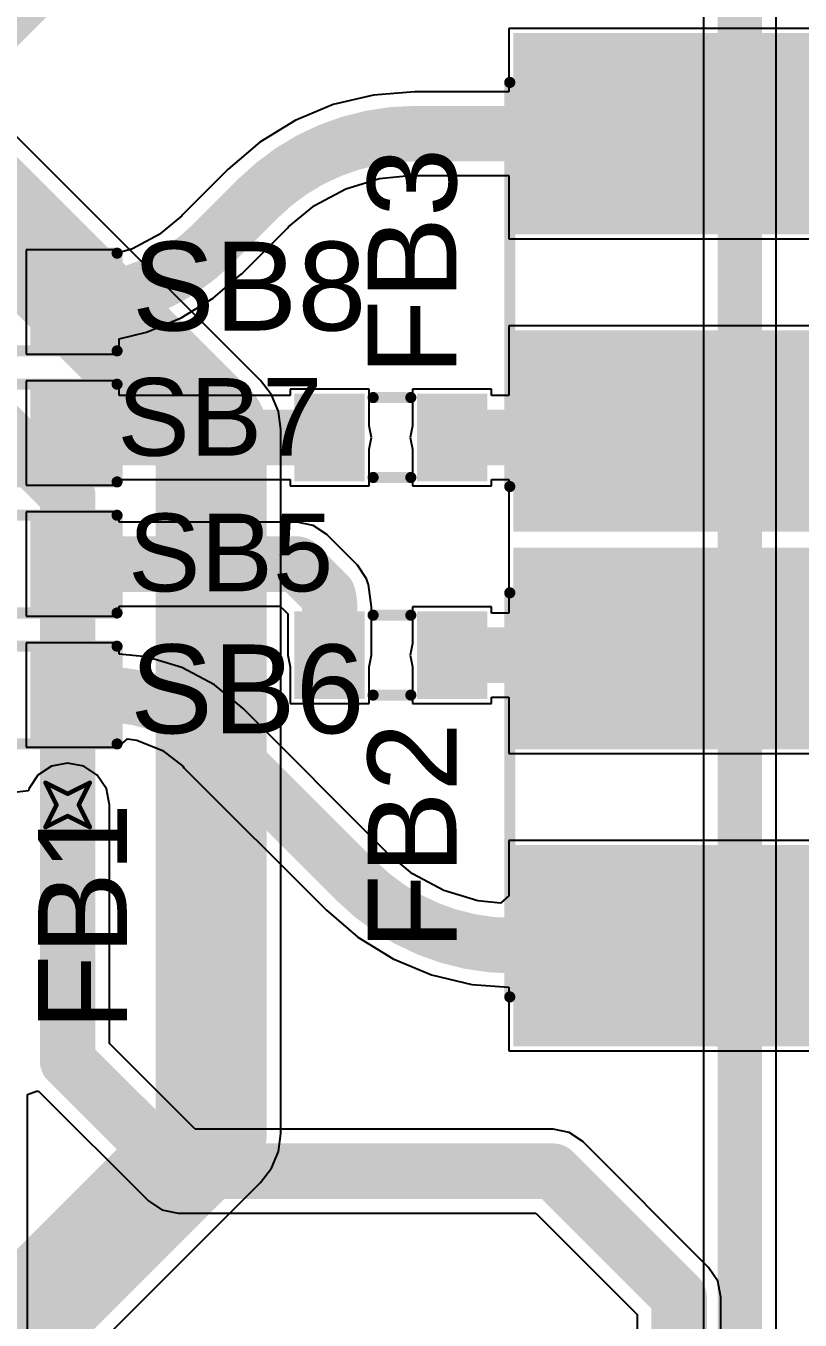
# Model space of a CAD drawing. Header units: millimetres. Extents: x -41 to 155, y -111 to 87.
# Drawn here: x 16.19 to 25.05, y 1.34 to 16.15 of the extents above; entities that cross this region are included whole.
import ezdxf

# ---------------------------------------------------------------- set-up
doc = ezdxf.new("R2010")
doc.units = ezdxf.units.MM
for name, color, linetype in [('BottomLayer', 5, 'Continuous'), ('DrillDrawing', 1, 'Continuous'), ('Mechanical1', 6, 'Continuous'), ('Mechanical2', 216, 'Continuous'), ('TopLayer', 1, 'Continuous'), ('TopOverlay', 2, 'Continuous'), ('TopPaste', 8, 'Continuous'), ('TopSolder', 216, 'Continuous'), ('ViaHoleLayer', 16, 'Continuous')]:
    doc.layers.add(name, color=color, linetype=linetype)
doc.styles.add('Arial', font='', dxfattribs={"height": 0.2})
doc.styles.get('Arial').set_extended_font_data('Arial')

# ---------------------------------------------------------------- blocks, each defined once
blk = doc.blocks.new('S______B______24')
at = {"layer": 'TopLayer'}
for points in [[(-1.143, -0.4445), (-1.143, 0.4445), (-0.381, 0.4445), (-0.381, -0.4445)], [(0.381, -0.4445), (0.381, 0.4445), (1.143, 0.4445), (1.143, -0.4445)]]:
    blk.add_hatch(color=1, dxfattribs=at).paths.add_polyline_path(points)
at = {"layer": 'TopPaste'}
for points in [[(-1.143, -0.4445), (-1.143, 0.4445), (-0.381, 0.4445), (-0.381, -0.4445)], [(0.381, -0.4445), (0.381, 0.4445), (1.143, 0.4445), (1.143, -0.4445)]]:
    blk.add_hatch(color=8, dxfattribs=at).paths.add_polyline_path(points)
at = {"layer": 'TopSolder'}
for points in [[(-1.2446, -0.5461), (-1.2446, 0.5461), (-0.2794, 0.5461), (-0.2794, -0.5461)], [(0.2794, -0.5461), (0.2794, 0.5461), (1.2446, 0.5461), (1.2446, -0.5461)]]:
    blk.add_hatch(color=216, dxfattribs=at).paths.add_polyline_path(points)
at = {"layer": 'TopOverlay', "const_width": 0.127}
for points in [[(-1.27, 0.5588), (1.27, 0.5588)], [(-1.27, -0.5588), (-1.27, 0.5588)], [(1.27, -0.5588), (1.27, 0.5588)], [(-1.27, -0.5588), (1.27, -0.5588)]]:
    blk.add_lwpolyline(points, dxfattribs=at)
at = {"layer": 'TopOverlay', "const_width": 0.0635}
for points in [[(-1.30175, 0.5588, 1), (-1.23825, 0.5588, 1)], [(-1.30175, 0.5588, 1), (-1.23825, 0.5588, 1)], [(1.23825, 0.5588, 1), (1.30175, 0.5588, 1)], [(1.23825, 0.5588, 1), (1.30175, 0.5588, 1)], [(-1.30175, -0.5588, 1), (-1.23825, -0.5588, 1)], [(-1.30175, -0.5588, 1), (-1.23825, -0.5588, 1)], [(1.23825, -0.5588, 1), (1.30175, -0.5588, 1)], [(1.23825, -0.5588, 1), (1.30175, -0.5588, 1)]]:
    blk.add_lwpolyline(points, format="xyb", close=True, dxfattribs=at)
blk = doc.blocks.new('S______B______25')
at = {"layer": 'TopLayer'}
for points in [[(-1.143, -0.4445), (-1.143, 0.4445), (-0.381, 0.4445), (-0.381, -0.4445)], [(0.381, -0.4445), (0.381, 0.4445), (1.143, 0.4445), (1.143, -0.4445)]]:
    blk.add_hatch(color=1, dxfattribs=at).paths.add_polyline_path(points)
at = {"layer": 'TopPaste'}
for points in [[(-1.143, -0.4445), (-1.143, 0.4445), (-0.381, 0.4445), (-0.381, -0.4445)], [(0.381, -0.4445), (0.381, 0.4445), (1.143, 0.4445), (1.143, -0.4445)]]:
    blk.add_hatch(color=8, dxfattribs=at).paths.add_polyline_path(points)
at = {"layer": 'TopSolder'}
for points in [[(-1.2446, -0.5461), (-1.2446, 0.5461), (-0.2794, 0.5461), (-0.2794, -0.5461)], [(0.2794, -0.5461), (0.2794, 0.5461), (1.2446, 0.5461), (1.2446, -0.5461)]]:
    blk.add_hatch(color=216, dxfattribs=at).paths.add_polyline_path(points)
at = {"layer": 'TopOverlay', "const_width": 0.127}
for points in [[(-1.27, 0.5588), (1.27, 0.5588)], [(-1.27, -0.5588), (-1.27, 0.5588)], [(1.27, -0.5588), (1.27, 0.5588)], [(-1.27, -0.5588), (1.27, -0.5588)]]:
    blk.add_lwpolyline(points, dxfattribs=at)
at = {"layer": 'TopOverlay', "const_width": 0.0635}
for points in [[(-1.30175, 0.5588, 1), (-1.23825, 0.5588, 1)], [(-1.30175, 0.5588, 1), (-1.23825, 0.5588, 1)], [(1.23825, 0.5588, 1), (1.30175, 0.5588, 1)], [(1.23825, 0.5588, 1), (1.30175, 0.5588, 1)], [(-1.30175, -0.5588, 1), (-1.23825, -0.5588, 1)], [(-1.30175, -0.5588, 1), (-1.23825, -0.5588, 1)], [(1.23825, -0.5588, 1), (1.30175, -0.5588, 1)], [(1.23825, -0.5588, 1), (1.30175, -0.5588, 1)]]:
    blk.add_lwpolyline(points, format="xyb", close=True, dxfattribs=at)
blk = doc.blocks.new('S______B______26')
at = {"layer": 'TopLayer'}
for points in [[(-1.143, -0.4445), (-1.143, 0.4445), (-0.381, 0.4445), (-0.381, -0.4445)], [(0.381, -0.4445), (0.381, 0.4445), (1.143, 0.4445), (1.143, -0.4445)]]:
    blk.add_hatch(color=1, dxfattribs=at).paths.add_polyline_path(points)
at = {"layer": 'TopPaste'}
for points in [[(-1.143, -0.4445), (-1.143, 0.4445), (-0.381, 0.4445), (-0.381, -0.4445)], [(0.381, -0.4445), (0.381, 0.4445), (1.143, 0.4445), (1.143, -0.4445)]]:
    blk.add_hatch(color=8, dxfattribs=at).paths.add_polyline_path(points)
at = {"layer": 'TopSolder'}
for points in [[(-1.2446, -0.5461), (-1.2446, 0.5461), (-0.2794, 0.5461), (-0.2794, -0.5461)], [(0.2794, -0.5461), (0.2794, 0.5461), (1.2446, 0.5461), (1.2446, -0.5461)]]:
    blk.add_hatch(color=216, dxfattribs=at).paths.add_polyline_path(points)
at = {"layer": 'TopOverlay', "const_width": 0.127}
for points in [[(-1.27, 0.5588), (1.27, 0.5588)], [(-1.27, -0.5588), (-1.27, 0.5588)], [(1.27, -0.5588), (1.27, 0.5588)], [(-1.27, -0.5588), (1.27, -0.5588)]]:
    blk.add_lwpolyline(points, dxfattribs=at)
at = {"layer": 'TopOverlay', "const_width": 0.0635}
for points in [[(-1.30175, 0.5588, 1), (-1.23825, 0.5588, 1)], [(-1.30175, 0.5588, 1), (-1.23825, 0.5588, 1)], [(1.23825, 0.5588, 1), (1.30175, 0.5588, 1)], [(1.23825, 0.5588, 1), (1.30175, 0.5588, 1)], [(-1.30175, -0.5588, 1), (-1.23825, -0.5588, 1)], [(-1.30175, -0.5588, 1), (-1.23825, -0.5588, 1)], [(1.23825, -0.5588, 1), (1.30175, -0.5588, 1)], [(1.23825, -0.5588, 1), (1.30175, -0.5588, 1)]]:
    blk.add_lwpolyline(points, format="xyb", close=True, dxfattribs=at)
blk = doc.blocks.new('S______B______27')
at = {"layer": 'TopLayer'}
for points in [[(-1.143, -0.4445), (-1.143, 0.4445), (-0.381, 0.4445), (-0.381, -0.4445)], [(0.381, -0.4445), (0.381, 0.4445), (1.143, 0.4445), (1.143, -0.4445)]]:
    blk.add_hatch(color=1, dxfattribs=at).paths.add_polyline_path(points)
at = {"layer": 'TopPaste'}
for points in [[(-1.143, -0.4445), (-1.143, 0.4445), (-0.381, 0.4445), (-0.381, -0.4445)], [(0.381, -0.4445), (0.381, 0.4445), (1.143, 0.4445), (1.143, -0.4445)]]:
    blk.add_hatch(color=8, dxfattribs=at).paths.add_polyline_path(points)
at = {"layer": 'TopSolder'}
for points in [[(-1.2446, -0.5461), (-1.2446, 0.5461), (-0.2794, 0.5461), (-0.2794, -0.5461)], [(0.2794, -0.5461), (0.2794, 0.5461), (1.2446, 0.5461), (1.2446, -0.5461)]]:
    blk.add_hatch(color=216, dxfattribs=at).paths.add_polyline_path(points)
at = {"layer": 'TopOverlay', "const_width": 0.127}
for points in [[(-1.27, 0.5588), (1.27, 0.5588)], [(-1.27, -0.5588), (-1.27, 0.5588)], [(1.27, -0.5588), (1.27, 0.5588)], [(-1.27, -0.5588), (1.27, -0.5588)]]:
    blk.add_lwpolyline(points, dxfattribs=at)
at = {"layer": 'TopOverlay', "const_width": 0.0635}
for points in [[(-1.30175, 0.5588, 1), (-1.23825, 0.5588, 1)], [(-1.30175, 0.5588, 1), (-1.23825, 0.5588, 1)], [(1.23825, 0.5588, 1), (1.30175, 0.5588, 1)], [(1.23825, 0.5588, 1), (1.30175, 0.5588, 1)], [(-1.30175, -0.5588, 1), (-1.23825, -0.5588, 1)], [(-1.30175, -0.5588, 1), (-1.23825, -0.5588, 1)], [(1.23825, -0.5588, 1), (1.30175, -0.5588, 1)], [(1.23825, -0.5588, 1), (1.30175, -0.5588, 1)]]:
    blk.add_lwpolyline(points, format="xyb", close=True, dxfattribs=at)
blk = doc.blocks.new('VLCF5024T_330MR50_2_32')
at = {"layer": 'TopLayer'}
for points in [[(-2.75, 2.45), (-0.65, 2.45), (-0.65, -2.45), (-2.75, -2.45)], [(0.65, 2.45), (2.75, 2.45), (2.75, -2.45), (0.65, -2.45)]]:
    blk.add_hatch(color=1, dxfattribs=at).paths.add_polyline_path(points)
at = {"layer": 'TopPaste'}
for points in [[(-2.75, 2.45), (-0.65, 2.45), (-0.65, -2.45), (-2.75, -2.45)], [(0.65, 2.45), (2.75, 2.45), (2.75, -2.45), (0.65, -2.45)]]:
    blk.add_hatch(color=8, dxfattribs=at).paths.add_polyline_path(points)
at = {"layer": 'TopSolder'}
for points in [[(-2.852, 2.552), (-0.548, 2.552), (-0.548, -2.552), (-2.852, -2.552)], [(0.548, 2.552), (2.852, 2.552), (2.852, -2.552), (0.548, -2.552)]]:
    blk.add_hatch(color=216, dxfattribs=at).paths.add_polyline_path(points)
at = {"layer": 'TopOverlay', "const_width": 0.127}
for points in [[(-2.286, 2.591), (2.337, 2.591)], [(-2.286, -2.591), (2.337, -2.591)]]:
    blk.add_lwpolyline(points, dxfattribs=at)
at = {"layer": 'TopOverlay', "const_width": 0.0635}
for points in [[(-2.318, 2.591, 1), (-2.254, 2.591, 1)], [(2.305, 2.591, 1), (2.369, 2.591, 1)], [(-2.318, -2.591, 1), (-2.254, -2.591, 1)], [(2.305, -2.591, 1), (2.369, -2.591, 1)]]:
    blk.add_lwpolyline(points, format="xyb", close=True, dxfattribs=at)
blk = doc.blocks.new('IND_0603__1608_M_______33')
at = {"layer": 'TopLayer'}
for points in [[(-1, 0.4), (-0.4, 0.4), (-0.4, -0.4), (-1, -0.4)], [(0.4, 0.4), (1, 0.4), (1, -0.4), (0.4, -0.4)]]:
    blk.add_hatch(color=1, dxfattribs=at).paths.add_polyline_path(points)
at = {"layer": 'TopPaste'}
for points in [[(-1, 0.4), (-0.4, 0.4), (-0.4, -0.4), (-1, -0.4)], [(0.4, 0.4), (1, 0.4), (1, -0.4), (0.4, -0.4)]]:
    blk.add_hatch(color=8, dxfattribs=at).paths.add_polyline_path(points)
at = {"layer": 'TopSolder'}
for points in [[(-1.102, 0.502), (-0.298, 0.502), (-0.298, -0.502), (-1.102, -0.502)], [(0.298, 0.502), (1.102, 0.502), (1.102, -0.502), (0.298, -0.502)]]:
    blk.add_hatch(color=216, dxfattribs=at).paths.add_polyline_path(points)
at = {"layer": 'TopOverlay', "const_width": 0.127}
for points in [[(-0.203, 0.457), (0.229, 0.457)], [(-0.203, -0.457), (0.229, -0.457)]]:
    blk.add_lwpolyline(points, dxfattribs=at)
at = {"layer": 'TopOverlay', "const_width": 0.0635}
for points in [[(-0.235, 0.457, 1), (-0.171, 0.457, 1)], [(0.197, 0.457, 1), (0.26, 0.457, 1)], [(-0.235, -0.457, 1), (-0.171, -0.457, 1)], [(0.197, -0.457, 1), (0.26, -0.457, 1)]]:
    blk.add_lwpolyline(points, format="xyb", close=True, dxfattribs=at)
blk = doc.blocks.new('VLCF5024T_330MR50_2_51')
at = {"layer": 'TopLayer'}
for points in [[(-2.75, 2.45), (-0.65, 2.45), (-0.65, -2.45), (-2.75, -2.45)], [(0.65, 2.45), (2.75, 2.45), (2.75, -2.45), (0.65, -2.45)]]:
    blk.add_hatch(color=1, dxfattribs=at).paths.add_polyline_path(points)
at = {"layer": 'TopPaste'}
for points in [[(-2.75, 2.45), (-0.65, 2.45), (-0.65, -2.45), (-2.75, -2.45)], [(0.65, 2.45), (2.75, 2.45), (2.75, -2.45), (0.65, -2.45)]]:
    blk.add_hatch(color=8, dxfattribs=at).paths.add_polyline_path(points)
at = {"layer": 'TopSolder'}
for points in [[(-2.852, 2.552), (-0.548, 2.552), (-0.548, -2.552), (-2.852, -2.552)], [(0.548, 2.552), (2.852, 2.552), (2.852, -2.552), (0.548, -2.552)]]:
    blk.add_hatch(color=216, dxfattribs=at).paths.add_polyline_path(points)
at = {"layer": 'TopOverlay', "const_width": 0.127}
for points in [[(2.337, 2.591), (-2.286, 2.591)], [(2.337, -2.591), (-2.286, -2.591)]]:
    blk.add_lwpolyline(points, dxfattribs=at)
at = {"layer": 'TopOverlay', "const_width": 0.0635}
for points in [[(-2.318, 2.591, 1), (-2.254, 2.591, 1)], [(2.305, 2.591, 1), (2.369, 2.591, 1)], [(-2.318, -2.591, 1), (-2.254, -2.591, 1)], [(2.305, -2.591, 1), (2.369, -2.591, 1)]]:
    blk.add_lwpolyline(points, format="xyb", close=True, dxfattribs=at)
blk = doc.blocks.new('IND_0603__1608_M_______54')
at = {"layer": 'TopLayer'}
for points in [[(-1, 0.4), (-0.4, 0.4), (-0.4, -0.4), (-1, -0.4)], [(0.4, 0.4), (1, 0.4), (1, -0.4), (0.4, -0.4)]]:
    blk.add_hatch(color=1, dxfattribs=at).paths.add_polyline_path(points)
at = {"layer": 'TopPaste'}
for points in [[(-1, 0.4), (-0.4, 0.4), (-0.4, -0.4), (-1, -0.4)], [(0.4, 0.4), (1, 0.4), (1, -0.4), (0.4, -0.4)]]:
    blk.add_hatch(color=8, dxfattribs=at).paths.add_polyline_path(points)
at = {"layer": 'TopSolder'}
for points in [[(-1.102, 0.502), (-0.298, 0.502), (-0.298, -0.502), (-1.102, -0.502)], [(0.298, 0.502), (1.102, 0.502), (1.102, -0.502), (0.298, -0.502)]]:
    blk.add_hatch(color=216, dxfattribs=at).paths.add_polyline_path(points)
at = {"layer": 'TopOverlay', "const_width": 0.127}
for points in [[(-0.203, 0.457), (0.229, 0.457)], [(-0.203, -0.457), (0.229, -0.457)]]:
    blk.add_lwpolyline(points, dxfattribs=at)
at = {"layer": 'TopOverlay', "const_width": 0.0635}
for points in [[(-0.235, 0.457, 1), (-0.171, 0.457, 1)], [(0.197, 0.457, 1), (0.26, 0.457, 1)], [(-0.235, -0.457, 1), (-0.171, -0.457, 1)], [(0.197, -0.457, 1), (0.26, -0.457, 1)]]:
    blk.add_lwpolyline(points, format="xyb", close=True, dxfattribs=at)

msp = doc.modelspace()

# ---------------------------------------------------------------- hatches: boundary and pattern name
at = {"layer": 'BottomLayer'}
h = msp.add_hatch(color=5, dxfattribs=at)
edge = h.paths.add_edge_path()
edge.add_arc((16.671, 7.238), 0.3, 0, 360)
at = {"layer": 'TopLayer'}
h = msp.add_hatch(color=1, dxfattribs=at)
edge = h.paths.add_edge_path()
edge.add_arc((16.671, 7.238), 0.3, 0, 360)
at = {"layer": 'ViaHoleLayer'}
h = msp.add_hatch(color=16, dxfattribs=at)
edge = h.paths.add_edge_path()
edge.add_arc((16.671, 7.238), 0.15, 0, 360)

# ---------------------------------------------------------------- linework, layer by layer
at = {"layer": 'BottomLayer'}
for p, q in [((18.875, 12.094), (12.627, 18.342)), ((23.944, 17.09), (23.944, -1.97)), ((24.773, -1.97), (24.773, 17.09)), ((19.001, 11.93), (18.875, 12.094)), ((19.081, 11.738), (19.001, 11.93)), ((19.108, 11.532), (19.081, 11.738)), ((19.108, 3.48), (19.108, 11.532)), ((19.081, 3.274), (19.108, 3.48)), ((19.001, 3.083), (19.081, 3.274)), ((18.875, 2.918), (19.001, 3.083)), ((11.509, -4.448), (18.875, 2.918)), ((18.875, 2.918), (18.875, 2.918))]:
    msp.add_line(p, q, dxfattribs=at)
for points, const_width in [([(12.066, 17.78), (18.313, 11.532)], 1.27), ([(24.359, -1.97), (24.359, 17.272)], 0.508), ([(11.372, 16.078), (16.671, 10.779)], 0.635), ([(18.313, 3.48), (18.313, 11.532)], 1.27), ([(16.671, 7.238), (16.671, 10.779)], 0.635), ([(10.947, -3.886), (18.313, 3.48)], 1.27)]:
    msp.add_lwpolyline(points, dxfattribs=dict(at, const_width=const_width))
for points, const_width in [([(17.996, 11.532, 1), (18.631, 11.532, 1)], 0.635), ([(17.996, 11.532, 1), (18.631, 11.532, 1)], 0.635), ([(16.512, 10.779, 1), (16.83, 10.779, 1)], 0.318), ([(16.512, 10.779, 1), (16.83, 10.779, 1)], 0.318), ([(16.512, 7.238, 1), (16.83, 7.238, 1)], 0.318), ([(17.996, 3.48, 1), (18.631, 3.48, 1)], 0.635), ([(17.996, 3.48, 1), (18.631, 3.48, 1)], 0.635)]:
    msp.add_lwpolyline(points, format="xyb", close=True, dxfattribs=dict(at, const_width=const_width))
at = {"layer": 'DrillDrawing', "const_width": 0.0508}
for points in [[(16.417, 7.492), (16.671, 7.365)], [(16.417, 7.492), (16.544, 7.238)], [(16.671, 7.365), (16.925, 7.492)], [(16.798, 7.238), (16.925, 7.492)], [(16.417, 6.984), (16.544, 7.238)], [(16.798, 7.238), (16.925, 6.984)], [(16.417, 6.984), (16.671, 7.111)], [(16.671, 7.111), (16.925, 6.984)]]:
    msp.add_lwpolyline(points, dxfattribs=at)
at = {"layer": 'DrillDrawing', "const_width": 0.0254}
for points in [[(16.405, 7.492, 1), (16.43, 7.492, 1)], [(16.405, 7.492, 1), (16.43, 7.492, 1)], [(16.913, 7.492, 1), (16.938, 7.492, 1)], [(16.913, 7.492, 1), (16.938, 7.492, 1)], [(16.532, 7.238, 1), (16.557, 7.238, 1)], [(16.532, 7.238, 1), (16.557, 7.238, 1)], [(16.659, 7.365, 1), (16.684, 7.365, 1)], [(16.659, 7.365, 1), (16.684, 7.365, 1)], [(16.786, 7.238, 1), (16.811, 7.238, 1)], [(16.786, 7.238, 1), (16.811, 7.238, 1)], [(16.659, 7.111, 1), (16.684, 7.111, 1)], [(16.659, 7.111, 1), (16.684, 7.111, 1)], [(16.405, 6.984, 1), (16.43, 6.984, 1)], [(16.405, 6.984, 1), (16.43, 6.984, 1)], [(16.913, 6.984, 1), (16.938, 6.984, 1)], [(16.913, 6.984, 1), (16.938, 6.984, 1)]]:
    msp.add_lwpolyline(points, format="xyb", close=True, dxfattribs=at)
at = {"layer": 'Mechanical1', "const_width": 0.254}
msp.add_lwpolyline([(-26.733, 19.828, -3.064051), (-27.016, -19.427)], format="xyb", dxfattribs=at)
msp.add_lwpolyline([(0, 0), (27.457, 27.457)], dxfattribs=at)
at = {"layer": 'Mechanical2', "const_width": 0.254}
msp.add_lwpolyline([(-27.773, 19.435, -3.216016), (-28.067, -19.008)], format="xyb", dxfattribs=at)
at = {"layer": 'TopLayer'}
for p, q in [((26.92, 16.119), (21.716, 16.119)), ((21.716, 16.119), (21.716, 15.396)), ((20.17, 15.358), (19.709, 15.248)), ((20.642, 15.396), (20.17, 15.358)), ((21.716, 15.396), (20.642, 15.396)), ((20.642, 15.396), (20.642, 15.396)), ((19.709, 15.248), (19.271, 15.067)), ((19.271, 15.067), (18.867, 14.819)), ((18.867, 14.819), (18.507, 14.511)), ((18.507, 14.511), (17.985, 13.989)), ((18.507, 14.511), (18.507, 14.511)), ((19.851, 14.286), (20.239, 14.404)), ((20.239, 14.404), (20.62, 14.442)), ((20.62, 14.442), (20.642, 14.437)), ((20.642, 14.437), (21.716, 14.437)), ((21.716, 14.437), (21.716, 13.714)), ((19.494, 14.095), (19.851, 14.286)), ((19.197, 13.852), (19.494, 14.095)), ((17.976, 13.975), (17.719, 13.764)), ((17.985, 13.989), (17.976, 13.975)), ((18.663, 13.312), (19.185, 13.834)), ((19.185, 13.834), (19.197, 13.852)), ((17.719, 13.764), (17.411, 13.599)), ((21.716, 13.714), (26.781, 13.714)), ((17.262, 13.586), (16.195, 13.586)), ((16.195, 13.586), (16.195, 12.393)), ((17.293, 13.564), (17.262, 13.586)), ((17.262, 13.586), (17.262, 13.586)), ((17.411, 13.599), (17.293, 13.564)), ((18.336, 13.034), (18.657, 13.308)), ((18.657, 13.308), (18.663, 13.312)), ((18.663, 13.312), (18.663, 13.312)), ((17.97, 12.809), (18.336, 13.034)), ((17.574, 12.645), (17.97, 12.809)), ((17.262, 12.57), (17.574, 12.645)), ((26.92, 12.719), (21.716, 12.719)), ((21.716, 12.719), (21.716, 11.919)), ((17.262, 12.393), (17.262, 12.57)), ((16.195, 12.393), (17.262, 12.393)), ((17.262, 12.088), (16.195, 12.088)), ((16.195, 12.088), (16.195, 10.894)), ((17.262, 11.919), (17.262, 12.088)), ((20.119, 11.993), (19.214, 11.993)), ((19.214, 11.993), (19.214, 11.919)), ((20.119, 11.574), (20.119, 11.993)), ((21.519, 11.993), (20.614, 11.993)), ((20.614, 11.993), (20.614, 11.574)), ((21.519, 11.919), (21.519, 11.993)), ((19.214, 11.919), (17.262, 11.919)), ((21.716, 11.919), (21.519, 11.919)), ((20.146, 11.44), (20.119, 11.574)), ((20.614, 11.574), (20.588, 11.44)), ((20.119, 11.306), (20.146, 11.44)), ((20.588, 11.44), (20.614, 11.306)), ((20.119, 10.888), (20.119, 11.306)), ((20.614, 11.306), (20.614, 10.888)), ((17.262, 10.894), (17.262, 10.961)), ((17.262, 10.961), (19.214, 10.961)), ((19.214, 10.961), (19.214, 10.888)), ((21.519, 10.888), (21.519, 10.961)), ((21.519, 10.961), (21.716, 10.961)), ((21.716, 10.961), (21.716, 10.357)), ((16.195, 10.894), (17.262, 10.894)), ((19.214, 10.888), (20.119, 10.888)), ((20.614, 10.888), (21.519, 10.888)), ((17.262, 10.589), (16.195, 10.589)), ((16.195, 10.589), (16.195, 9.395)), ((17.262, 10.472), (17.262, 10.589)), ((19.295, 10.472), (17.262, 10.472)), ((19.478, 10.435), (19.295, 10.472)), ((19.634, 10.331), (19.478, 10.435)), ((19.82, 10.145), (19.634, 10.331)), ((21.716, 10.357), (21.716, 10.23)), ((21.716, 10.23), (21.716, 10.187)), ((19.986, 9.979), (19.82, 10.145)), ((19.82, 10.145), (19.82, 10.145)), ((21.716, 10.187), (21.716, 9.43)), ((20.09, 9.823), (19.986, 9.979)), ((20.108, 9.767), (20.09, 9.823)), ((20.111, 9.76), (20.108, 9.767)), ((20.126, 9.644), (20.111, 9.76)), ((20.145, 9.502), (20.126, 9.644)), ((17.262, 9.395), (17.262, 9.513)), ((17.262, 9.513), (19.096, 9.513)), ((19.096, 9.513), (19.142, 9.468)), ((20.146, 9.495), (20.145, 9.502)), ((20.146, 8.951), (20.146, 9.495)), ((21.519, 9.503), (20.614, 9.503)), ((20.614, 9.503), (20.614, 9.085)), ((21.519, 9.43), (21.519, 9.503)), ((16.195, 9.395), (17.262, 9.395)), ((19.142, 9.468), (19.142, 9.468)), ((19.142, 9.468), (19.188, 9.422)), ((19.188, 9.422), (19.188, 8.951)), ((21.716, 9.43), (21.519, 9.43)), ((17.262, 9.091), (16.195, 9.091)), ((16.195, 9.091), (16.195, 7.897)), ((17.262, 8.963), (17.262, 9.091)), ((20.614, 9.085), (20.588, 8.951)), ((17.571, 8.933), (17.262, 8.963)), ((17.977, 8.809), (17.571, 8.933)), ((19.188, 8.951), (19.214, 8.817)), ((20.119, 8.817), (20.146, 8.951)), ((20.588, 8.951), (20.614, 8.817)), ((18.351, 8.61), (17.977, 8.809)), ((19.214, 8.817), (19.214, 8.399)), ((20.119, 8.399), (20.119, 8.817)), ((20.614, 8.817), (20.614, 8.399)), ((18.678, 8.341), (18.351, 8.61)), ((21.519, 8.399), (21.519, 8.472)), ((21.519, 8.472), (21.716, 8.472)), ((21.716, 8.472), (21.716, 7.825)), ((18.678, 8.34), (18.678, 8.341)), ((20.307, 6.71), (18.678, 8.34)), ((19.214, 8.399), (20.119, 8.399)), ((20.614, 8.399), (21.519, 8.399)), ((17.262, 7.91), (17.357, 7.994)), ((17.357, 7.994), (17.462, 7.98)), ((16.195, 7.897), (17.262, 7.897)), ((17.262, 7.897), (17.262, 7.91)), ((17.462, 7.98), (17.754, 7.859)), ((17.754, 7.859), (17.988, 7.68)), ((16.671, 7.717), (16.488, 7.681)), ((16.855, 7.681), (16.671, 7.717)), ((21.716, 7.825), (26.92, 7.825)), ((16.332, 7.577), (16.229, 7.421)), ((16.488, 7.681), (16.332, 7.577)), ((17.01, 7.577), (16.855, 7.681)), ((17.114, 7.421), (17.01, 7.577)), ((17.988, 7.68), (18, 7.662)), ((18, 7.662), (19.63, 6.032)), ((16.229, 7.421), (16.224, 7.397)), ((17.15, 7.238), (17.114, 7.421)), ((16.224, 7.397), (16.092, 7.384)), ((17.15, 4.508), (17.15, 7.238)), ((26.82, 6.83), (21.716, 6.83)), ((21.716, 6.83), (21.716, 6.199)), ((20.32, 6.692), (20.307, 6.71)), ((20.616, 6.448), (20.32, 6.692)), ((20.974, 6.257), (20.616, 6.448)), ((21.361, 6.14), (20.974, 6.257)), ((21.621, 6.114), (21.361, 6.14)), ((21.716, 6.199), (21.621, 6.114)), ((19.63, 6.032), (19.63, 6.032)), ((19.63, 6.032), (19.99, 5.725)), ((19.99, 5.725), (20.394, 5.477)), ((20.394, 5.477), (20.832, 5.296)), ((20.832, 5.296), (21.292, 5.185)), ((21.292, 5.185), (21.716, 5.152)), ((21.716, 5.152), (21.716, 4.425)), ((18.131, 3.527), (17.15, 4.508)), ((21.716, 4.425), (26.92, 4.425)), ((16.211, 3.924), (16.315, 3.964)), ((16.211, -10.099), (16.211, 3.924)), ((16.315, 3.964), (16.338, 3.965)), ((16.338, 3.965), (17.594, 2.709)), ((22.223, 3.527), (18.131, 3.527)), ((22.406, 3.491), (22.223, 3.527)), ((22.561, 3.387), (22.406, 3.491)), ((24.001, 1.947), (22.561, 3.387)), ((17.594, 2.709), (17.749, 2.605)), ((17.749, 2.605), (17.933, 2.569)), ((17.933, 2.569), (22.024, 2.569)), ((22.024, 2.569), (23.184, 1.41)), ((24.105, 1.791), (24.001, 1.947)), ((24.142, 1.608), (24.105, 1.791)), ((24.142, -3.306), (24.142, 1.608)), ((23.184, 1.41), (23.184, -3.504))]:
    msp.add_line(p, q, dxfattribs=at)
at = {"layer": 'TopLayer', "const_width": 0.635}
for points in [[(18.846, 14.172, -0.198912), (20.642, 14.916)], [(18.324, 13.65, -0.191242), (16.795, 12.991)], [(23.886, 11.516, -0.198912), (24.131, 11.618)], [(19.647, 9.64, -0.067291), (19.667, 9.495)], [(23.886, 9.027, -0.198912), (23.702, 8.951)], [(23.886, 9.027, -0.198912), (24.131, 9.129)], [(17.149, 8.494, -0.198912), (18.339, 8.001)], [(21.765, 5.627, -0.198912), (19.969, 6.371)]]:
    msp.add_lwpolyline(points, format="xyb", dxfattribs=at)
for points in [[(20.642, 14.916), (23.886, 14.916)], [(18.324, 13.65), (18.846, 14.172)], [(16.792, 12.991), (16.795, 12.991)], [(24.131, 11.618), (27.341, 11.618)], [(17.16, 11.44), (19.667, 11.44)], [(21.067, 11.44), (24.242, 11.44)], [(23.81, 11.44), (23.886, 11.516)], [(16.728, 9.992), (19.295, 9.992)], [(19.295, 9.992), (19.481, 9.806)], [(19.481, 9.806), (19.647, 9.64)], [(19.667, 8.951), (19.667, 9.495)], [(24.131, 9.129), (27.341, 9.129)], [(21.067, 8.951), (24.134, 8.951)], [(16.728, 8.494), (17.149, 8.494)], [(18.339, 8.001), (19.969, 6.371)], [(16.671, 4.309), (16.671, 7.238)], [(21.765, 5.627), (24.318, 5.627)], [(16.671, 4.309), (17.933, 3.048)], [(17.933, 3.048), (22.223, 3.048)], [(22.223, 3.048), (23.663, 1.608)], [(23.663, -3.504), (23.663, 1.608)]]:
    msp.add_lwpolyline(points, dxfattribs=at)
at = {"layer": 'TopLayer', "const_width": 0.318}
for points in [[(20.483, 14.916, 1), (20.801, 14.916, 1)], [(20.483, 14.916, 1), (20.801, 14.916, 1)], [(23.727, 14.916, 1), (24.045, 14.916, 1)], [(18.687, 14.172, 1), (19.005, 14.172, 1)], [(18.687, 14.172, 1), (19.005, 14.172, 1)], [(18.165, 13.65, 1), (18.483, 13.65, 1)], [(18.165, 13.65, 1), (18.483, 13.65, 1)], [(16.633, 12.991, 1), (16.951, 12.991, 1)], [(16.636, 12.991, 1), (16.954, 12.991, 1)], [(16.636, 12.991, 1), (16.954, 12.991, 1)], [(23.973, 11.618, 1), (24.29, 11.618, 1)], [(23.973, 11.618, 1), (24.29, 11.618, 1)], [(17.001, 11.44, 1), (17.319, 11.44, 1)], [(19.508, 11.44, 1), (19.826, 11.44, 1)], [(20.908, 11.44, 1), (21.226, 11.44, 1)], [(23.651, 11.44, 1), (23.969, 11.44, 1)], [(23.727, 11.516, 1), (24.045, 11.516, 1)], [(23.727, 11.516, 1), (24.045, 11.516, 1)], [(24.083, 11.44, 1), (24.401, 11.44, 1)], [(16.57, 9.992, 1), (16.887, 9.992, 1)], [(19.136, 9.992, 1), (19.454, 9.992, 1)], [(19.136, 9.992, 1), (19.454, 9.992, 1)], [(19.322, 9.806, 1), (19.64, 9.806, 1)], [(19.322, 9.806, 1), (19.64, 9.806, 1)], [(19.488, 9.64, 1), (19.806, 9.64, 1)], [(19.488, 9.64, 1), (19.806, 9.64, 1)], [(19.508, 9.495, 1), (19.826, 9.495, 1)], [(19.508, 9.495, 1), (19.826, 9.495, 1)], [(23.727, 9.027, 1), (24.045, 9.027, 1)], [(23.727, 9.027, 1), (24.045, 9.027, 1)], [(23.973, 9.129, 1), (24.29, 9.129, 1)], [(23.973, 9.129, 1), (24.29, 9.129, 1)], [(19.508, 8.951, 1), (19.826, 8.951, 1)], [(20.908, 8.951, 1), (21.226, 8.951, 1)], [(23.543, 8.951, 1), (23.861, 8.951, 1)], [(23.975, 8.951, 1), (24.293, 8.951, 1)], [(16.57, 8.494, 1), (16.887, 8.494, 1)], [(16.99, 8.494, 1), (17.308, 8.494, 1)], [(16.99, 8.494, 1), (17.308, 8.494, 1)], [(18.18, 8.001, 1), (18.498, 8.001, 1)], [(18.18, 8.001, 1), (18.498, 8.001, 1)], [(16.512, 7.238, 1), (16.83, 7.238, 1)], [(19.81, 6.371, 1), (20.127, 6.371, 1)], [(19.81, 6.371, 1), (20.127, 6.371, 1)], [(21.606, 5.627, 1), (21.923, 5.627, 1)], [(21.606, 5.627, 1), (21.923, 5.627, 1)], [(24.159, 5.627, 1), (24.477, 5.627, 1)], [(16.512, 4.309, 1), (16.83, 4.309, 1)], [(16.512, 4.309, 1), (16.83, 4.309, 1)], [(17.774, 3.048, 1), (18.091, 3.048, 1)], [(17.774, 3.048, 1), (18.091, 3.048, 1)], [(22.064, 3.048, 1), (22.381, 3.048, 1)], [(22.064, 3.048, 1), (22.381, 3.048, 1)], [(23.504, 1.608, 1), (23.821, 1.608, 1)], [(23.504, 1.608, 1), (23.821, 1.608, 1)]]:
    msp.add_lwpolyline(points, format="xyb", close=True, dxfattribs=at)

# ---------------------------------------------------------------- block references
for name, p, rotation in [('VLCF5024T_330MR50_2_51', (24.318, 13.216), 270), ('VLCF5024T_330MR50_2_32', (24.318, 7.327), 90)]:
    msp.add_blockref(name, p, dxfattribs=dict(rotation=rotation))
for name, p in [('S______B______24', (15.966, 12.99)), ('S______B______25', (15.966, 11.491)), ('IND_0603__1608_M_______33', (20.367, 11.44)), ('S______B______27', (15.966, 9.992)), ('IND_0603__1608_M_______54', (20.367, 8.951)), ('S______B______26', (15.966, 8.494))]:
    msp.add_blockref(name, p)

# ---------------------------------------------------------------- texts
at = {"layer": 'TopOverlay', "style": 'Arial'}
for s, p in [('FB3', (21.116, 12.15)), ('FB2', (21.118, 5.578)), ('FB1', (17.348, 4.657))]:
    msp.add_text(s, height=1.016, rotation=90, dxfattribs=at).set_placement(p)
for s, height, p in [('SB8', 1.016, (17.405, 12.664)), ('SB7', 0.889, (17.239, 11.232)), ('SB5', 0.889, (17.362, 9.681)), ('SB6', 1.016, (17.385, 8.057))]:
    msp.add_text(s, height=height, dxfattribs=at).set_placement(p)

doc.saveas('drawing.dxf')
